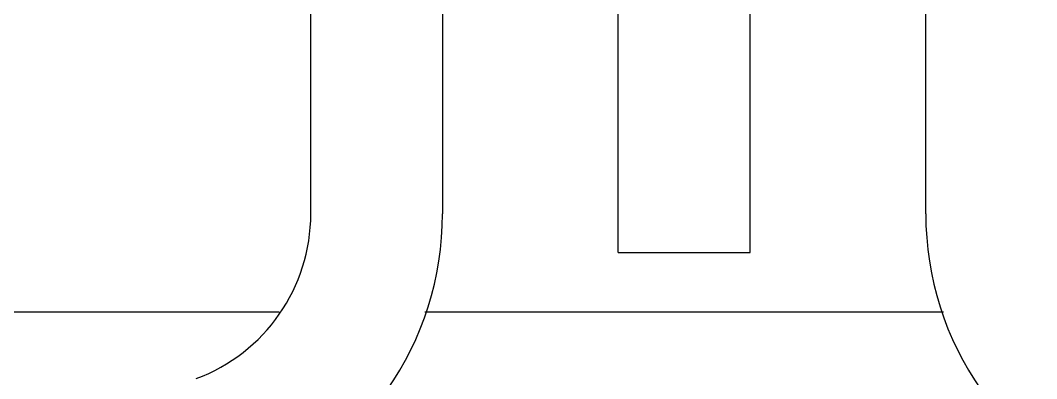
# Model space of a CAD drawing. Extents: x 1382187 to 1725648, y 860327 to 1571294.
# Drawn here: x 1531594 to 1532132, y 1211071 to 1211261 of the extents above; entities that cross this region are included whole.
import ezdxf

# ---------------------------------------------------------------- set-up
doc = ezdxf.new("R2010")
doc.units = 0
doc.header["$LTSCALE"] = 1000
doc.header["$MEASUREMENT"] = 0

msp = doc.modelspace()

# ---------------------------------------------------------------- linework, layer by layer
at = {"linetype": 'Continuous'}
for p, q in [((1531910.73, 1211137.96), (1531910.73, 1211744.98)), ((1531748.13, 1211158.53), (1531748.13, 1211614.22)), ((1531817.82, 1211614.22), (1531817.82, 1211158.53)), ((1532073.38, 1211158.53), (1532073.38, 1211614.22)), ((1531980.43, 1211137.96), (1531980.43, 1211548.65)), ((1531910.73, 1211137.96), (1531980.43, 1211137.96)), ((1531277.68, 1211106.6), (1531731.44, 1211106.6)), ((1531808.47, 1211106.6), (1532082.73, 1211106.6))]:
    msp.add_line(p, q, dxfattribs=at)
for centre, radius, start, end in [((1531655.2, 1211158.53), 92.93, 290.3175, 0), ((1531655.2, 1211158.53), 162.62, 290.3175, 0), ((1532236, 1211158.53), 162.62, 180, 249.6825)]:
    msp.add_arc(centre, radius, start, end, dxfattribs=at)

doc.saveas('drawing.dxf')
